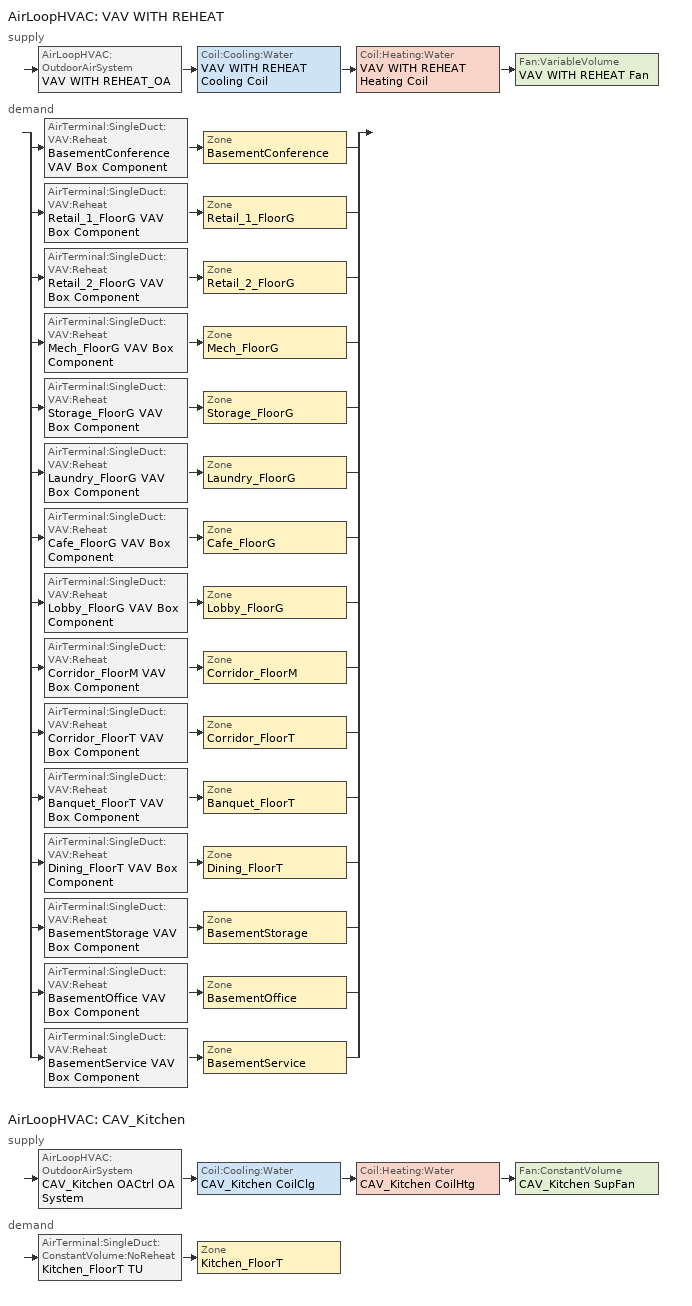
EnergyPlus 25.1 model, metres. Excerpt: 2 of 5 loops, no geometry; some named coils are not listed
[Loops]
AirLoopHVAC 'VAV WITH REHEAT'
 supply: AirLoopHVAC:OutdoorAirSystem 'VAV WITH REHEAT_OA' > Coil:Cooling:Water 'VAV WITH REHEAT Cooling Coil' > Coil:Heating:Water 'VAV WITH REHEAT Heating Coil' > Fan:VariableVolume 'VAV WITH REHEAT Fan'
 demand: split
  | AirTerminal:SingleDuct:VAV:Reheat 'BasementConference VAV Box Component' > Zone 'BasementConference'
  | AirTerminal:SingleDuct:VAV:Reheat 'Retail_1_FloorG VAV Box Component' > Zone 'Retail_1_FloorG'
  | AirTerminal:SingleDuct:VAV:Reheat 'Retail_2_FloorG VAV Box Component' > Zone 'Retail_2_FloorG'
  | AirTerminal:SingleDuct:VAV:Reheat 'Mech_FloorG VAV Box Component' > Zone 'Mech_FloorG'
  | AirTerminal:SingleDuct:VAV:Reheat 'Storage_FloorG VAV Box Component' > Zone 'Storage_FloorG'
  | AirTerminal:SingleDuct:VAV:Reheat 'Laundry_FloorG VAV Box Component' > Zone 'Laundry_FloorG'
  | AirTerminal:SingleDuct:VAV:Reheat 'Cafe_FloorG VAV Box Component' > Zone 'Cafe_FloorG'
  | AirTerminal:SingleDuct:VAV:Reheat 'Lobby_FloorG VAV Box Component' > Zone 'Lobby_FloorG'
  | AirTerminal:SingleDuct:VAV:Reheat 'Corridor_FloorM VAV Box Component' > Zone 'Corridor_FloorM'
  | AirTerminal:SingleDuct:VAV:Reheat 'Corridor_FloorT VAV Box Component' > Zone 'Corridor_FloorT'
  | AirTerminal:SingleDuct:VAV:Reheat 'Banquet_FloorT VAV Box Component' > Zone 'Banquet_FloorT'
  | AirTerminal:SingleDuct:VAV:Reheat 'Dining_FloorT VAV Box Component' > Zone 'Dining_FloorT'
  | AirTerminal:SingleDuct:VAV:Reheat 'BasementStorage VAV Box Component' > Zone 'BasementStorage'
  | AirTerminal:SingleDuct:VAV:Reheat 'BasementOffice VAV Box Component' > Zone 'BasementOffice'
  | AirTerminal:SingleDuct:VAV:Reheat 'BasementService VAV Box Component' > Zone 'BasementService'
AirLoopHVAC 'CAV_Kitchen'
 supply: AirLoopHVAC:OutdoorAirSystem 'CAV_Kitchen OACtrl OA System' > Coil:Cooling:Water 'CAV_Kitchen CoilClg' > Coil:Heating:Water 'CAV_Kitchen CoilHtg' > Fan:ConstantVolume 'CAV_Kitchen SupFan'
 demand: AirTerminal:SingleDuct:ConstantVolume:NoReheat 'Kitchen_FloorT TU' > Zone 'Kitchen_FloorT'
[ZoneList]
ZL_Storage_General: BasementStorage, Storage_FloorG
ZL_Retail_Sales_Area_Retail_Merchandise_Sales: Retail_1_FloorG, Retail_2_FloorG
ZL_Hotel_Motel_Guest_Room: GuestRoom_1_FloorM, GuestRoom_1_FloorT, GuestRoom_2_FloorM, GuestRoom_2_FloorT, GuestRoom_3_Multi19_FloorM, GuestRoom_3_Multi9_FloorT, GuestRoom_4_Multi19_FloorM, GuestRoom_5_FloorM, GuestRoom_6_FloorM
ZL_Corridor_Area: Corridor_FloorM, Corridor_FloorT
[People] Number of People Calculation Method=People/Area; Fraction Radiant=0.3; Sensible Heat Fraction=autocalculate; Carbon Dioxide Generation Rate {m3/s-W}=3.82e-08; Enable ASHRAE 55 Comfort Warnings=No; Mean Radiant Temperature Calculation Type=EnclosureAveraged; Clothing Insulation Calculation Method=ClothingInsulationSchedule; Cold Stress Temperature Threshold {C}=15.56; Heat Stress Temperature Threshold {C}=30
Name | Zone or ZoneList or Space or SpaceList | Number of People Schedule | People per Floor Area {person/m2} | Activity Level Schedule
People_Storage_General | ZL_Storage_General | HotelLargeAssemblyOccupancy | 0 | CommonAreaPeopleActivityLevel
People_Retail_Sales_Area_Retail_Merchandise_Sales | ZL_Retail_Sales_Area_Retail_Merchandise_Sales | HotelLargeRetailOccupancy | 0.182987 | RetailSalePeopleActivityLevel
People_Hotel_Motel_Guest_Room | ZL_Hotel_Motel_Guest_Room | HotelLargeResidentialLivingOccupancy | 0.0322918 | GuestRoomPeopleActivityLevel
[Lights] Design Level Calculation Method=Watts/Area; Return Air Fraction=0; Fraction Radiant=0.58; Fraction Visible=0; Fraction Replaceable=1; Return Air Fraction Calculated from Plenum Temperature=No; Return Air Fraction Function of Plenum Temperature Coefficient 1=0; Return Air Fraction Function of Plenum Temperature Coefficient 2 {1/K}=0
Name | Zone or ZoneList or Space or SpaceList | Schedule | Watts per Floor Area {W/m2}
Lights_Storage_General | ZL_Storage_General | HotelLargeAssemblyLights | 4.30556
Lights_Retail_Sales_Area_Retail_Merchandise_Sales | ZL_Retail_Sales_Area_Retail_Merchandise_Sales | HotelLargeRetailLights | 10.7639
Lights_Hotel_Motel_Guest_Room | ZL_Hotel_Motel_Guest_Room | HotelLargeResidentialLivingLights | 13.6702
[ElectricEquipment] Design Level Calculation Method=Watts/Area; Fraction Latent=0; Fraction Radiant=0.2; Fraction Lost=0
Name | Zone or ZoneList or Space or SpaceList | Schedule | Watts per Floor Area {W/m2}
Equip_ZL_Storage_General | ZL_Storage_General | HotelLargeAssemblyElecEquipment | 2.15278
Equip_ZL_Retail_Sales_Area_Retail_Merchandise_Sales | ZL_Retail_Sales_Area_Retail_Merchandise_Sales | HotelLargeRetailElecEquipment | 4.30556
Equip_ZL_Hotel_Motel_Guest_Room | ZL_Hotel_Motel_Guest_Room | HotelLargeResidentialLivingElecEquipment | 5.38196
[DesignSpecification:OutdoorAir] Outdoor Air Method=Maximum; Outdoor Air Flow per Person {m3/s-person}=0.00707921; Outdoor Air Flow Air Changes per Hour {1/hr}=0
Name | Outdoor Air Flow per Zone Floor Area {m3/s-m2} | Outdoor Air Flow per Zone {m3/s} | Outdoor Air Schedule
DSOA_BasementConference; DSOA_BasementOffice | 0.000762 | 0 | HotelLargeOfficeHVACAvail
DSOA_BasementService | 0.000762 | 0 | HotelLargeServiceAndBackUpPrepHVACAvail
DSOA_BasementStorage; DSOA_Storage_FloorG; DSOA_Mech_FloorG; DSOA_Laundry_FloorG; DSOA_Banquet_FloorT | 0.000762 | 0 | HotelLargeAssemblyHVACAvail
DSOA_Retail_1_FloorG; DSOA_Retail_2_FloorG | 0.001016 | 0 | HotelLargeRetailHVACAvail
DSOA_Cafe_FloorG; DSOA_Dining_FloorT | 0.000762 | 0 | HotelLargeRestaurantHVACAvail
DSOA_Lobby_FloorG; DSOA_Corridor_FloorM; DSOA_Corridor_FloorT | 0.000762 | 0 | HotelLargeResidentialCommonHVACAvail
DSOA_Kitchen_FloorT | 0.000762 | 1.18931 | HotelLargeKitchenHVACAvail
[ZoneControl:Thermostat] Temperature Difference Between Cutout And Setpoint {deltaC}=0
Name | Zone or ZoneList | Control Type Schedule | Control 1
ZC_ZL_Storage_General | ZL_Storage_General | ZL_Storage_General Thermostat Schedule | TSDSP_ZL_Storage_General
ZC_ZL_Retail_Sales_Area_Retail_Merchandise_Sales | ZL_Retail_Sales_Area_Retail_Merchandise_Sales | ZL_Retail_Sales_Area_Retail_Merchandise_Sales Thermostat Schedule | TSDSP_ZL_Retail_Sales_Area_Retail_Merchandise_Sales
ZC_ZL_Hotel_Motel_Guest_Room | ZL_Hotel_Motel_Guest_Room | ZL_Hotel_Motel_Guest_Room Thermostat Schedule | TSDSP_ZL_Hotel_Motel_Guest_Room
ZC_ZL_Corridor_Area | ZL_Corridor_Area | ZL_Corridor_Area Thermostat Schedule | TSDSP_ZL_Corridor_Area
ZC_BasementConference | BasementConference | BasementConference Zn Thermostat Schedule | TSDSP_BasementConference
ZC_BasementOffice | BasementOffice | BasementOffice Zn Thermostat Schedule | TSDSP_BasementOffice
ZC_BasementService | BasementService | BasementService Zn Thermostat Schedule | TSDSP_BasementService
ZC_Mech_FloorG | Mech_FloorG | Mech_FloorG Zn Thermostat Schedule | TSDSP_Mech_FloorG
ZC_Laundry_FloorG | Laundry_FloorG | Laundry_FloorG Zn Thermostat Schedule | TSDSP_Laundry_FloorG
ZC_Cafe_FloorG | Cafe_FloorG | Cafe_FloorG Zn Thermostat Schedule | TSDSP_Cafe_FloorG
ZC_Lobby_FloorG | Lobby_FloorG | Lobby_FloorG Zn Thermostat Schedule | TSDSP_Lobby_FloorG
ZC_Banquet_FloorT | Banquet_FloorT | Banquet_FloorT Zn Thermostat Schedule | TSDSP_Banquet_FloorT
ZC_Dining_FloorT | Dining_FloorT | Dining_FloorT Zn Thermostat Schedule | TSDSP_Dining_FloorT
ZC_Kitchen_FloorT | Kitchen_FloorT | Kitchen_FloorT Zn Thermostat Schedule | TSDSP_Kitchen_FloorT
[ThermostatSetpoint:DualSetpoint]
Name | Heating Setpoint Temperature Schedule | Cooling Setpoint Temperature Schedule
TSDSP_ZL_Storage_General; TSDSP_Mech_FloorG; TSDSP_Laundry_FloorG; TSDSP_Banquet_FloorT | HotelLargeAssemblyHtgSetpt | HotelLargeAssemblyClgSetpt
TSDSP_ZL_Retail_Sales_Area_Retail_Merchandise_Sales; TSDSP_Cafe_FloorG; TSDSP_Dining_FloorT | HotelLargeRetailHtgSetpt | HotelLargeRetailClgSetpt
TSDSP_ZL_Hotel_Motel_Guest_Room | HotelLargeResidentialLivingHtgSetpt | HotelLargeResidentialLivingClgSetpt
TSDSP_ZL_Corridor_Area; TSDSP_Lobby_FloorG | HotelLargeResidentialCommonHtgSetpt | HotelLargeResidentialCommonClgSetpt
TSDSP_BasementConference; TSDSP_BasementOffice | HotelLargeOfficeHtgSetpt | HotelLargeOfficeClgSetpt
TSDSP_BasementService | HotelLargeServiceAndBackUpPrepHtgSetpt | HotelLargeServiceAndBackUpPrepClgSetpt
TSDSP_Kitchen_FloorT | HotelLargeKitchenHtgSetpt | HotelLargeKitchenClgSetpt
[DesignSpecification:ZoneAirDistribution] Zone Air Distribution Effectiveness in Cooling Mode=1; Zone Air Distribution Effectiveness in Heating Mode=1
Name | Minimum Zone Ventilation Efficiency
VAV_Zone_AirDistribution | 0.6
CM DSZAD Building
[Sizing:Zone] Zone Cooling Design Supply Air Temperature Input Method=TemperatureDifference; Zone Cooling Design Supply Air Temperature {C}=12.7778; Zone Cooling Design Supply Air Temperature Difference {deltaC}=11.1111; Zone Heating Design Supply Air Temperature Input Method=TemperatureDifference; Zone Heating Design Supply Air Temperature {C}=40; Zone Heating Design Supply Air Temperature Difference {deltaC}=13.8889; Zone Heating Design Supply Air Humidity Ratio {kgWater/kgDryAir}=0.008; Cooling Design Air Flow Method=DesignDay; Cooling Design Air Flow Rate {m3/s}=0; Cooling Minimum Air Flow Fraction=0; Heating Design Air Flow Method=DesignDay; Heating Design Air Flow Rate {m3/s}=0; Heating Maximum Air Flow Fraction=0.5; Design Specification Zone Air Distribution Object=VAV_Zone_AirDistribution; Zone Load Sizing Method=Sensible Load Only No Latent Load; Zone Cooling Design Supply Air Humidity Ratio Difference {kgWater/kgDryAir}=0.005; Zone Humidification Design Supply Air Humidity Ratio Difference {kgWater/kgDryAir}=0.005
Name | Zone Cooling Design Supply Air Humidity Ratio {kgWater/kgDryAir} | Design Specification Outdoor Air Object | Zone Heating Sizing Factor | Zone Latent Cooling Design Supply Air Humidity Ratio Input Method | Zone Latent Heating Design Supply Air Humidity Ratio Input Method | Cooling Minimum Air Flow {m3/s}
BasementConference | 0.0085 | DSOA_BasementConference
Retail_1_FloorG | 0.0085 | DSOA_Retail_1_FloorG | 2 | HumidityRatioDifference | HumidityRatioDifference
Retail_2_FloorG | 0.0085 | DSOA_Retail_2_FloorG |  | HumidityRatioDifference | HumidityRatioDifference
Mech_FloorG | 0.0085 | DSOA_Mech_FloorG |  | HumidityRatioDifference | HumidityRatioDifference
Storage_FloorG | 0.0085 | DSOA_Storage_FloorG |  | HumidityRatioDifference | HumidityRatioDifference
Laundry_FloorG | 0.0085 | DSOA_Laundry_FloorG |  | HumidityRatioDifference | HumidityRatioDifference
Cafe_FloorG | 0.0085 | DSOA_Cafe_FloorG |  | HumidityRatioDifference | HumidityRatioDifference
Lobby_FloorG | 0 | DSOA_Lobby_FloorG |  | HumidityRatioDifference | HumidityRatioDifference
Corridor_FloorM | 0 | DSOA_Corridor_FloorM | 2 | HumidityRatioDifference | HumidityRatioDifference
Corridor_FloorT | 0 | DSOA_Corridor_FloorT |  | HumidityRatioDifference | HumidityRatioDifference
Banquet_FloorT | 0 | DSOA_Banquet_FloorT |  | HumidityRatioDifference | HumidityRatioDifference
Dining_FloorT | 0 | DSOA_Dining_FloorT |  | HumidityRatioDifference | HumidityRatioDifference
Kitchen_FloorT | 0 | DSOA_Kitchen_FloorT |  |  |  | 0.141584
BasementOffice | 0.0085 | DSOA_BasementOffice |  | HumidityRatioDifference | HumidityRatioDifference
BasementService | 0.0085 | DSOA_BasementService |  | HumidityRatioDifference | HumidityRatioDifference
BasementStorage | 0.0085 | DSOA_BasementStorage |  | HumidityRatioDifference | HumidityRatioDifference
[Sizing:System] Type of Load to Size On=Sensible; Preheat Design Temperature {C}=7; Precool Design Temperature {C}=12.8; Central Heating Design Supply Air Temperature {C}=35; 100% Outdoor Air in Cooling=No; 100% Outdoor Air in Heating=No; Central Cooling Design Supply Air Humidity Ratio {kgWater/kgDryAir}=0.0085; Central Heating Design Supply Air Humidity Ratio {kgWater/kgDryAir}=0.008; Cooling Supply Air Flow Rate Method=DesignDay; Cooling Supply Air Flow Rate {m3/s}=0; Cooling Supply Air Flow Rate Per Floor Area {m3/s-m2}=0.00996765; Cooling Fraction of Autosized Cooling Supply Air Flow Rate=1; Cooling Supply Air Flow Rate Per Unit Cooling Capacity {m3/s-W}=3.94755e-05; Heating Supply Air Flow Rate Method=DesignDay; Heating Supply Air Flow Rate {m3/s}=0; Heating Supply Air Flow Rate Per Floor Area {m3/s-m2}=0.00996765; Heating Fraction of Autosized Heating Supply Air Flow Rate=1; Heating Fraction of Autosized Cooling Supply Air Flow Rate=1; Heating Supply Air Flow Rate Per Unit Heating Capacity {m3/s-W}=3.15882e-05; System Outdoor Air Method=ZoneSum; Zone Maximum Outdoor Air Fraction=1; Cooling Design Capacity Method=CoolingDesignCapacity; Cooling Design Capacity Per Floor Area {W/m2}=234.7; Fraction of Autosized Cooling Design Capacity=1; Heating Design Capacity Method=HeatingDesignCapacity; Heating Design Capacity Per Floor Area {W/m2}=157; Fraction of Autosized Heating Design Capacity=1; Central Cooling Capacity Control Method=OnOff
Name | Design Outdoor Air Flow Rate {m3/s} | Central Heating Maximum System Air Flow Ratio | Preheat Design Humidity Ratio {kgWater/kgDryAir} | Precool Design Humidity Ratio {kgWater/kgDryAir} | Central Cooling Design Supply Air Temperature {C} | Type of Zone Sum to Use | Cooling Design Capacity {W} | Heating Design Capacity {W}
VAV WITH REHEAT | autosize | 0.5 | 0.008 | 0.008 | 12.8 | Coincident | autosize | autosize
CAV_Kitchen | Autosize | 1 | 0 | 0 | 12.7778 | NonCoincident | Autosize | Autosize
[AirTerminal:SingleDuct:ConstantVolume:NoReheat]
Kitchen_FloorT TU: Availability Schedule=Always On Discrete; Maximum Air Flow Rate {m3/s}=autosize
[AirTerminal:SingleDuct:VAV:Reheat] Availability Schedule=Always On Discrete; Maximum Air Flow Rate {m3/s}=AUTOSIZE; Zone Minimum Air Flow Input Method=Constant; Constant Minimum Air Flow Fraction=0.3; Maximum Hot Water or Steam Flow Rate {m3/s}=AUTOSIZE; Minimum Hot Water or Steam Flow Rate {m3/s}=0; Convergence Tolerance=0.001; Damper Heating Action=ReverseWithLimits; Maximum Flow Fraction During Reheat=0.5
Name | Reheat Coil | Maximum Reheat Air Temperature {C}
Retail_1_FloorG VAV Box Component | Retail_1_FloorG VAV Box Reheat Coil | 35
Retail_2_FloorG VAV Box Component | Retail_2_FloorG VAV Box Reheat Coil | 35
Mech_FloorG VAV Box Component | Mech_FloorG VAV Box Reheat Coil | 35
Storage_FloorG VAV Box Component | Storage_FloorG VAV Box Reheat Coil | 35
Laundry_FloorG VAV Box Component | Laundry_FloorG VAV Box Reheat Coil | 35
Cafe_FloorG VAV Box Component | Cafe_FloorG VAV Box Reheat Coil | 35
Lobby_FloorG VAV Box Component | Lobby_FloorG VAV Box Reheat Coil | 32.2222
Corridor_FloorM VAV Box Component | Corridor_FloorM VAV Box Reheat Coil | 35
Corridor_FloorT VAV Box Component | Corridor_FloorT VAV Box Reheat Coil | 35
Banquet_FloorT VAV Box Component | Banquet_FloorT VAV Box Reheat Coil | 35
Dining_FloorT VAV Box Component | Dining_FloorT VAV Box Reheat Coil | 35
BasementOffice VAV Box Component | BasementOffice VAV Box Reheat Coil | 35
BasementConference VAV Box Component | BasementConference VAV Box Reheat Coil | 35
BasementStorage VAV Box Component | BasementStorage VAV Box Reheat Coil | 35
BasementService VAV Box Component | BasementService VAV Box Reheat Coil | 35
[Zone equipment]
Retail_1_FloorG: Retail_1_FloorG VAV Box Component
Retail_2_FloorG: Retail_2_FloorG VAV Box Component
Mech_FloorG: Mech_FloorG VAV Box Component
Storage_FloorG: Storage_FloorG VAV Box Component
Laundry_FloorG: Laundry_FloorG Exhaust Fan, Laundry_FloorG VAV Box Component
Cafe_FloorG: Cafe_FloorG VAV Box Component
Lobby_FloorG: Lobby_FloorG VAV Box Component
Corridor_FloorM: Corridor_FloorM VAV Box Component
Corridor_FloorT: Corridor_FloorT VAV Box Component
Banquet_FloorT: Banquet_FloorT VAV Box Component
Dining_FloorT: Dining_FloorT VAV Box Component
Kitchen_FloorT: Kitchen_FloorT Thermal Zone PropExhFan, Kitchen_FloorT TU
BasementConference: BasementConference VAV Box Component
BasementOffice: BasementOffice VAV Box Component
BasementService: BasementService VAV Box Component
BasementStorage: BasementStorage VAV Box Component
[Fan:ConstantVolume]
CAV_Kitchen SupFan: Availability Schedule=HotelLargeKitchenHVACAvail; Fan Total Efficiency=0.59; Pressure Rise {Pa}=1079.48; Maximum Flow Rate {m3/s}=autosize; Motor Efficiency=0.9; Motor In Airstream Fraction=1
[Fan:VariableVolume]
VAV WITH REHEAT Fan: Availability Schedule=HotelLargeAssemblyHVACAvail; Fan Total Efficiency=0.59; Pressure Rise {Pa}=1079.48; Maximum Flow Rate {m3/s}=autosize; Fan Power Minimum Flow Rate Input Method=Fraction; Fan Power Minimum Flow Fraction=0; Fan Power Minimum Air Flow Rate {m3/s}=0; Motor Efficiency=0.9; Motor In Airstream Fraction=1; Fan Power Coefficient 1=0.0408; Fan Power Coefficient 2=0.088; Fan Power Coefficient 3=-0.0729; Fan Power Coefficient 4=0.9437; Fan Power Coefficient 5=0
[Fan:ZoneExhaust]
Name | Availability Schedule | Fan Total Efficiency | Pressure Rise {Pa} | Maximum Flow Rate {m3/s} | System Availability Manager Coupling Mode | Balanced Exhaust Fraction Schedule | Flow Fraction Schedule
Laundry_FloorG Exhaust Fan | HotelLargeAssemblyHVACAvail | 0.385 | 125 | 0.0792872 | Decoupled | Off
Kitchen_FloorT Thermal Zone PropExhFan | HotelLargeKitchenHVACAvail | 0.4325 | 595.958 | 1.18931 | Coupled | Always On Discrete | HotelLargeKitchenExhaustHoodEqualOrLessThan5000cfm
[Coil:Cooling:Water] Availability Schedule=Always On Discrete; Design Inlet Water Temperature {C}=6.66667; Design Inlet Air Temperature {C}=Autosize; Design Outlet Air Temperature {C}=Autosize; Design Inlet Air Humidity Ratio {kgWater/kgDryAir}=Autosize; Design Outlet Air Humidity Ratio {kgWater/kgDryAir}=Autosize; Heat Exchanger Configuration=CrossFlow
Name | Design Water Flow Rate {m3/s} | Design Air Flow Rate {m3/s} | Type of Analysis
VAV WITH REHEAT Cooling Coil | Autosize | Autosize | SimpleAnalysis
CAV_Kitchen CoilClg | autosize | autosize | DetailedAnalysis
[Coil:Heating:Water] Availability Schedule=Always On Discrete; U-Factor Times Area Value {W/K}=AUTOSIZE; Maximum Water Flow Rate {m3/s}=AUTOSIZE; Performance Input Method=UFactorTimesAreaAndDesignWaterFlowRate; Rated Capacity {W}=AUTOSIZE
Name | Rated Inlet Water Temperature {C} | Rated Inlet Air Temperature {C} | Rated Outlet Water Temperature {C} | Rated Outlet Air Temperature {C}
VAV WITH REHEAT Heating Coil | 71.1111 | 2.8 | 48.8889 | 12.8
CAV_Kitchen CoilHtg | 82.22 | 16.6 | 54.44 | 32.2
[HeatExchanger:AirToAir:SensibleAndLatent]
VAV HtRcvry: Availability Schedule=HotelLargeRetailHVACAvail; Nominal Supply Air Flow Rate {m3/s}=autosize; Sensible Effectiveness at 100% Heating Air Flow=0.6; Latent Effectiveness at 100% Heating Air Flow=0; Sensible Effectiveness at 100% Cooling Air Flow=0.6; Latent Effectiveness at 100% Cooling Air Flow=0; Nominal Electric Power {W}=0; Supply Air Outlet Temperature Control=No; Heat Exchanger Type=Plate; Frost Control Type=None; Threshold Temperature {C}=1.7; Economizer Lockout=Yes; Sensible Effectiveness of Heating Air Flow Curve=VAV_1 HtRcvry_1; Sensible Effectiveness of Cooling Air Flow Curve=VAV_1 HtRcvry_3
[Controller:WaterCoil] Control Variable=Temperature; Actuator Variable=Flow; Controller Convergence Tolerance {deltaC}=0.0001; Minimum Actuated Flow {m3/s}=0
Name | Action | Maximum Actuated Flow {m3/s}
VAV WITH REHEAT_CoolC_Controller | Reverse | AUTOSIZE
VAV WITH REHEAT_HeatC_Controller | Normal | AUTOSIZE
Controller Water Coil 16 | Reverse | autosize
Controller Water Coil 15 | Normal | autosize
[Controller:OutdoorAir] Minimum Outdoor Air Flow Rate {m3/s}=0; Economizer Control Type=FixedDryBulb; Economizer Control Action Type=ModulateFlow; Economizer Maximum Limit Dry-Bulb Temperature {C}=23.8889; Economizer Maximum Limit Enthalpy {J/kg}=116300; Economizer Minimum Limit Dry-Bulb Temperature {C}=7.22222; Lockout Type=NoLockout; Minimum Limit Type=FixedMinimum; High Humidity Control=No; Control High Indoor Humidity Based on Outdoor Humidity Ratio=Yes; Heat Recovery Bypass Control Type=BypassWhenWithinEconomizerLimits
Name | Maximum Outdoor Air Flow Rate {m3/s} | Minimum Outdoor Air Schedule | Maximum Fraction of Outdoor Air Schedule | Mechanical Ventilation Controller
VAV WITH REHEAT_OA_Controller | autosize | HotelLargeRetailHVACAvail | HotelLargeRetailHVACAvail | VAV WITH REHEAT_DCV
CAV_Kitchen OACtrl | Autosize | HotelLargeKitchenExhaustHoodEqualOrLessThan5000cfm | HotelLargeKitchenExhaustHoodEqualOrLessThan5000cfm | CAV_Kitchen OACtrl Mech Vent Controller
[Controller:MechanicalVentilation] System Outdoor Air Method=ZoneSum
Name | Availability Schedule | Demand Controlled Ventilation | Zone or ZoneList 1 | Design Specification Outdoor Air Object Name 1 | Design Specification Zone Air Distribution Object Name 1 | Zone or ZoneList 2 | Design Specification Outdoor Air Object Name 2 | Design Specification Zone Air Distribution Object Name 2 | Zone or ZoneList 3 | Design Specification Outdoor Air Object Name 3 | Design Specification Zone Air Distribution Object Name 3 | Zone or ZoneList 4 | Design Specification Outdoor Air Object Name 4 | Design Specification Zone Air Distribution Object Name 4 | Zone or ZoneList 5 | Design Specification Outdoor Air Object Name 5 | Design Specification Zone Air Distribution Object Name 5 | Zone or ZoneList 6 | Design Specification Outdoor Air Object Name 6 | Design Specification Zone Air Distribution Object Name 6 | Zone or ZoneList 7 | Design Specification Outdoor Air Object Name 7 | Design Specification Zone Air Distribution Object Name 7 | Zone or ZoneList 8 | Design Specification Outdoor Air Object Name 8 | Design Specification Zone Air Distribution Object Name 8 | Zone or ZoneList 9 | Design Specification Outdoor Air Object Name 9 | Design Specification Zone Air Distribution Object Name 9 | Zone or ZoneList 10 | Design Specification Outdoor Air Object Name 10 | Design Specification Zone Air Distribution Object Name 10 | Zone or ZoneList 11 | Design Specification Outdoor Air Object Name 11 | Design Specification Zone Air Distribution Object Name 11 | Zone or ZoneList 12 | Design Specification Outdoor Air Object Name 12 | Design Specification Zone Air Distribution Object Name 12 | Zone or ZoneList 13 | Design Specification Outdoor Air Object Name 13 | Design Specification Zone Air Distribution Object Name 13 | Zone or ZoneList 14 | Design Specification Outdoor Air Object Name 14 | Design Specification Zone Air Distribution Object Name 14 | Zone or ZoneList 15 | Design Specification Outdoor Air Object Name 15 | Design Specification Zone Air Distribution Object Name 15
VAV WITH REHEAT_DCV | HotelLargeRetailHVACAvail | Yes | BasementConference | DSOA_BasementConference | CM DSZAD Building | Retail_1_FloorG | DSOA_Retail_1_FloorG | CM DSZAD Building | Retail_2_FloorG | DSOA_Retail_2_FloorG | CM DSZAD Building | Mech_FloorG | DSOA_Mech_FloorG | CM DSZAD Building | Storage_FloorG | DSOA_Storage_FloorG | CM DSZAD Building | Laundry_FloorG | DSOA_Laundry_FloorG | CM DSZAD Building | Cafe_FloorG | DSOA_Cafe_FloorG | CM DSZAD Building | Lobby_FloorG | DSOA_Lobby_FloorG | CM DSZAD Building | Corridor_FloorM | DSOA_Corridor_FloorM | CM DSZAD Building | Corridor_FloorT | DSOA_Corridor_FloorT | CM DSZAD Building | Banquet_FloorT | DSOA_Banquet_FloorT | CM DSZAD Building | Dining_FloorT | DSOA_Dining_FloorT | CM DSZAD Building | BasementStorage | DSOA_BasementStorage | CM DSZAD Building | BasementOffice | DSOA_BasementOffice | CM DSZAD Building | BasementService | DSOA_BasementService | CM DSZAD Building
CAV_Kitchen OACtrl Mech Vent Controller | HotelLargeKitchenExhaustHoodEqualOrLessThan5000cfm | No | Kitchen_FloorT | DSOA_Kitchen_FloorT
[AirLoopHVAC]
Name | Design Supply Air Flow Rate {m3/s} | Design Return Air Flow Fraction of Supply Air Flow
VAV WITH REHEAT | AUTOSIZE
CAV_Kitchen | autosize | 1
[AvailabilityManager:Scheduled]
CAV_Kitchen OACtrl OA System Availability Manager: Schedule=Always On Discrete
[AvailabilityManager:NightCycle] Applicability Schedule=Always On Discrete; Thermostat Tolerance {deltaC}=1; Cycling Run Time {s}=1800
Name | Fan Schedule | Control Type | Cycling Run Time Control Type | Control Zone or Zone List
VAV WITH REHEAT Availability Manager | HotelLargeAssemblyHVACAvail | CycleOnAny | FixedRunTime
Kitchen CAV Availability Manager Night Cycle | HotelLargeKitchenHVACAvail | CycleOnControlZone | ThermostatWithMinimumRunTime | Kitchen_FloorT
[SetpointManager:SingleZone:Reheat]
Setpoint Manager Single Zone Reheat: Control Variable=Temperature; Minimum Supply Air Temperature {C}=12.7778; Maximum Supply Air Temperature {C}=35; Control Zone=Kitchen_FloorT; Setpoint Node or NodeList=CAV_Kitchen SupFan Outlet Node
[SetpointManager:MixedAir] Control Variable=Temperature
Name | Setpoint Node or NodeList
VAV WITH REHEAT_CoolC SAT Manager | VAV WITH REHEAT_CoolC-VAV WITH REHEAT_HeatCNode
VAV WITH REHEAT_HeatC MixedAir Manager | VAV WITH REHEAT_HeatC-VAV WITH REHEAT FanNode
VAV WITH REHEAT_OAMixed Air Temp Manager | VAV WITH REHEAT_OA-VAV WITH REHEAT_CoolCNode
CAV_Kitchen OACtrl OA System Mixed Air Node OS Default SPM | CAV_Kitchen OACtrl OA System Mixed Air Node
CAV_Kitchen CoilClg Air Outlet Node OS Default SPM | CAV_Kitchen CoilClg Air Outlet Node
CAV_Kitchen CoilHtg Air Outlet Node OS Default SPM | CAV_Kitchen CoilHtg Air Outlet Node
VAV WITH REHEAT_HtRcvry OA Outlet Temp Manager | VAV WITH REHEAT_HtRecvry OA Stream Outlet Node
[SetpointManager:Warmest]
VAV WITH REHEAT Supply Air Temperature Manager: Control Variable=Temperature; HVAC Air Loop=VAV WITH REHEAT; Minimum Setpoint Temperature {C}=12.8; Maximum Setpoint Temperature {C}=15.6; Strategy=MaximumTemperature; Setpoint Node or NodeList=VAV WITH REHEAT Supply Equipment Outlet Node
[Refrigeration:Case] Availability Schedule=Always On Discrete; Zone=Kitchen_FloorT; Rated Ambient Temperature {C}=23.88; Rated Ambient Relative Humidity {percent}=55; Latent Case Credit Curve Type=CaseTemperatureMethod; Case Lighting Schedule=HotelLargeKitchenLights; Fraction of Lighting Energy to Case=1; Case Anti-Sweat Heater Power per Unit Length {W/m}=0; Minimum Anti-Sweat Heater Power per Unit Length {W/m}=0; Anti-Sweat Heater Control Type=None; Humidity at Zero Anti-Sweat Heater Energy {percent}=0; Case Height {m}=0; Defrost Energy Correction Curve Type=None
Name | Rated Total Cooling Capacity per Unit Length {W/m} | Rated Latent Heat Ratio | Rated Runtime Fraction | Case Length {m} | Case Operating Temperature {C} | Latent Case Credit Curve | Standard Case Fan Power per Unit Length {W/m} | Operating Case Fan Power per Unit Length {W/m} | Standard Case Lighting Power per Unit Length {W/m} | Fraction of Anti-Sweat Heater Energy to Case | Case Defrost Power per Unit Length {W/m} | Case Defrost Type | Case Defrost Schedule | Case Defrost Drip-Down Schedule | Under Case HVAC Return Air Fraction | Refrigerated Case Restocking Schedule | Case Credit Fraction Schedule
Kitchen_FloorT_Case:1_WALKINFREEZER | 367 | 0.1 | 0.4 | 7.32 | -23 | Kitchen_FloorT_Case:1_WALKINFREEZERSingleShelfHorizontal_LatentEnergyMult | 9.71429 | 9.71429 | 16.4 | 0 | 273 | ELECTRIC | Kitchen_FloorT_Case:1_WALKINFREEZER_CaseDefrost2aDaySched | Kitchen_FloorT_Case:1_WALKINFREEZER_CaseDripDown2aDaySched | 0 | Kitchen_FloorT_Case:1_WALKINFREEZER_WalkInStockingSched | Kitchen_FloorT_Case:1_WALKINFREEZER_CaseCreditReduxSched
Kitchen_FloorT_Case:2_SELFCONTAINEDDISPLAYCASE | 734 | 0.08 | 0.85 | 3.66 | 2 | Kitchen_FloorT_Case:2_SELFCONTAINEDDISPLAYCASEMultiShelfVertical_LatentEnergyMult | 15.7143 | 15.7143 | 33 | 0.2 | 0 | NONE |  |  | 0.05 | Kitchen_FloorT_Case:2_SELFCONTAINEDDISPLAYCASE_CaseStockingSched
[Refrigeration:CompressorRack] Heat Rejection Location=ZONE; Design Condenser Fan Power {W}=350; Condenser Type=AirCooled
Name | Design Compressor Rack COP {W/W} | Compressor Rack COP Function of Temperature Curve | Condenser Fan Power Function of Temperature Curve | Refrigeration Case Name or WalkIn Name or CaseAndWalkInList
RACK1 | 2.32 | RACK1_RackCOPfTCurve | RACK1_RackCondFanCurve2 | Kitchen_FloorT_Case:1_WALKINFREEZER
RACK2 | 6.98 | RACK2_RackCOPfTCurve |  | Kitchen_FloorT_Case:2_SELFCONTAINEDDISPLAYCASE
[Schedule:Day:Hourly]
OffDay; HotelLargeOfficeHVACAvailSat; HotelLargeOfficeHVACAvailSun: 0, 0, 0, 0, 0, 0, 0, 0, 0, 0, 0, 0, 0, 0, 0, 0, 0, 0, 0, 0, 0, 0, 0, 0
HotelLargeServiceAndBackUpPrepHVACAvailWD; HotelLargeServiceAndBackUpPrepHVACAvailSat; HotelLargeServiceAndBackUpPrepHVACAvailSun; HotelLargeResidentialCommonHVACAvailWD; HotelLargeResidentialCommonHVACAvailSat; HotelLargeResidentialCommonHVACAvailSun: 1, 1, 1, 1, 1, 1, 1, 1, 1, 1, 1, 1, 1, 1, 1, 1, 1, 1, 1, 1, 1, 1, 1, 1
HotelLargeServiceAndBackUpPrepHtgSetptWD; HotelLargeServiceAndBackUpPrepHtgSetptSat; HotelLargeServiceAndBackUpPrepHtgSetptSun: 21.11, 21.11, 21.11, 21.11, 21.11, 21.11, 21.11, 21.11, 21.11, 21.11, 21.11, 21.11, 21.11, 21.11, 21.11, 21.11, 21.11, 21.11, 21.11, 21.11, 21.11, 21.11, 21.11, 21.11
HotelLargeServiceAndBackUpPrepClgSetptWD; HotelLargeServiceAndBackUpPrepClgSetptSat; HotelLargeServiceAndBackUpPrepClgSetptSun: 23.89, 23.89, 23.89, 23.89, 23.89, 23.89, 23.89, 23.89, 23.89, 23.89, 23.89, 23.89, 23.89, 23.89, 23.89, 23.89, 23.89, 23.89, 23.89, 23.89, 23.89, 23.89, 23.89, 23.89
HotelLargeAssemblyHVACAvailWD; HotelLargeAssemblyHVACAvailSat; HotelLargeAssemblyHVACAvailSun: 0, 0, 0, 0, 0, 0, 0, 1, 1, 1, 1, 1, 1, 1, 1, 1, 1, 1, 1, 1, 1, 1, 1, 0
HotelLargeAssemblyHtgSetptWD; HotelLargeAssemblyHtgSetptSat; HotelLargeAssemblyHtgSetptSun: 15.56, 15.56, 15.56, 15.56, 15.56, 15.56, 15.56, 21.11, 21.11, 21.11, 21.11, 21.11, 21.11, 21.11, 21.11, 21.11, 21.11, 21.11, 21.11, 21.11, 21.11, 21.11, 21.11, 15.56
HotelLargeAssemblyClgSetptWD; HotelLargeAssemblyClgSetptSat; HotelLargeAssemblyClgSetptSun: 29.44, 29.44, 29.44, 29.44, 29.44, 29.44, 29.44, 23.89, 23.89, 23.89, 23.89, 23.89, 23.89, 23.89, 23.89, 23.89, 23.89, 23.89, 23.89, 23.89, 23.89, 23.89, 23.89, 29.44
HotelLargeResidentialCommonHtgSetptWD; HotelLargeResidentialCommonHtgSetptSat; HotelLargeResidentialCommonHtgSetptSun: 20, 20, 20, 20, 20, 20, 20, 20, 20, 20, 20, 20, 20, 20, 20, 20, 20, 20, 20, 20, 20, 20, 20, 20
HotelLargeResidentialCommonClgSetptWD; HotelLargeResidentialCommonClgSetptSat; HotelLargeResidentialCommonClgSetptSun: 25.56, 25.56, 25.56, 25.56, 25.56, 25.56, 25.56, 25.56, 25.56, 25.56, 25.56, 25.56, 25.56, 25.56, 25.56, 25.56, 25.56, 25.56, 25.56, 25.56, 25.56, 25.56, 25.56, 25.56
HotelLargeRetailHVACAvailWD: 0, 0, 0, 0, 0, 0, 1, 1, 1, 1, 1, 1, 1, 1, 1, 1, 1, 1, 1, 1, 1, 0, 0, 0
HotelLargeRetailHVACAvailSat: 0, 0, 0, 0, 0, 0, 1, 1, 1, 1, 1, 1, 1, 1, 1, 1, 1, 1, 1, 1, 1, 1, 0, 0
HotelLargeRetailHVACAvailSun: 0, 0, 0, 0, 0, 0, 0, 0, 1, 1, 1, 1, 1, 1, 1, 1, 1, 1, 1, 0, 0, 0, 0, 0
HotelLargeRetailHtgSetptWD: 15.56, 15.56, 15.56, 15.56, 15.56, 15.56, 21.11, 21.11, 21.11, 21.11, 21.11, 21.11, 21.11, 21.11, 21.11, 21.11, 21.11, 21.11, 21.11, 21.11, 21.11, 15.56, 15.56, 15.56
HotelLargeRetailHtgSetptSat: 15.56, 15.56, 15.56, 15.56, 15.56, 15.56, 21.11, 21.11, 21.11, 21.11, 21.11, 21.11, 21.11, 21.11, 21.11, 21.11, 21.11, 21.11, 21.11, 21.11, 21.11, 21.11, 15.56, 15.56
HotelLargeRetailHtgSetptSun: 15.56, 15.56, 15.56, 15.56, 15.56, 15.56, 15.56, 15.56, 21.11, 21.11, 21.11, 21.11, 21.11, 21.11, 21.11, 21.11, 21.11, 21.11, 21.11, 15.56, 15.56, 15.56, 15.56, 15.56
HotelLargeRetailClgSetptWD: 29.44, 29.44, 29.44, 29.44, 29.44, 29.44, 23.89, 23.89, 23.89, 23.89, 23.89, 23.89, 23.89, 23.89, 23.89, 23.89, 23.89, 23.89, 23.89, 23.89, 23.89, 29.44, 29.44, 29.44
HotelLargeRetailClgSetptSat: 29.44, 29.44, 29.44, 29.44, 29.44, 29.44, 23.89, 23.89, 23.89, 23.89, 23.89, 23.89, 23.89, 23.89, 23.89, 23.89, 23.89, 23.89, 23.89, 23.89, 23.89, 23.89, 29.44, 29.44
HotelLargeRetailClgSetptSun: 29.44, 29.44, 29.44, 29.44, 29.44, 29.44, 29.44, 29.44, 23.89, 23.89, 23.89, 23.89, 23.89, 23.89, 23.89, 23.89, 23.89, 23.89, 23.89, 29.44, 29.44, 29.44, 29.44, 29.44
HotelLargeRestaurantHVACAvailWD; HotelLargeKitchenHVACAvailWD: 1, 0, 0, 0, 1, 1, 1, 1, 1, 1, 1, 1, 1, 1, 1, 1, 1, 1, 1, 1, 1, 1, 1, 1
HotelLargeRestaurantHVACAvailSat; HotelLargeRestaurantHVACAvailSun; HotelLargeKitchenHVACAvailSat; HotelLargeKitchenHVACAvailSun: 1, 0, 0, 0, 0, 1, 1, 1, 1, 1, 1, 1, 1, 1, 1, 1, 1, 1, 1, 1, 1, 1, 1, 1
HotelLargeKitchenLightsWD; HotelLargeKitchenLightsSat: 0.15, 0.15, 0.15, 0.15, 0.15, 0.2, 0.3, 0.67, 0.73, 0.75, 0.85, 0.85, 0.85, 0.83, 0.72, 0.65, 0.67, 0.75, 0.85, 0.85, 0.85, 0.75, 0.57, 0.3
HotelLargeKitchenLightsSun: 0.2, 0.15, 0.15, 0.15, 0.15, 0.15, 0.3, 0.67, 0.73, 0.75, 0.85, 0.85, 0.85, 0.83, 0.72, 0.65, 0.67, 0.75, 0.85, 0.85, 0.85, 0.75, 0.57, 0.3
HotelLargeKitchenExhaustHoodEqualOrLessThan5000cfmWD: 0, 0, 0, 0, 0, 1, 1, 1, 1, 1, 1, 1, 1, 1, 1, 1, 1, 1, 1, 0, 0, 0, 0, 0
HotelLargeKitchenExhaustHoodEqualOrLessThan5000cfmSat; HotelLargeKitchenExhaustHoodEqualOrLessThan5000cfmSun: 0, 0, 0, 0, 0, 0, 1, 1, 1, 1, 1, 1, 1, 1, 1, 1, 1, 1, 1, 0, 0, 0, 0, 0
HotelLargeKitchenHtgSetptWD: 18.8889, 15.5556, 15.5556, 15.5556, 18.8889, 18.8889, 18.8889, 18.8889, 18.8889, 18.8889, 18.8889, 18.8889, 18.8889, 18.8889, 18.8889, 18.8889, 18.8889, 18.8889, 18.8889, 18.8889, 18.8889, 18.8889, 18.8889, 18.8889
HotelLargeKitchenHtgSetptSat; HotelLargeKitchenHtgSetptSun: 18.8889, 15.5556, 15.5556, 15.5556, 15.5556, 18.8889, 18.8889, 18.8889, 18.8889, 18.8889, 18.8889, 18.8889, 18.8889, 18.8889, 18.8889, 18.8889, 18.8889, 18.8889, 18.8889, 18.8889, 18.8889, 18.8889, 18.8889, 18.8889
HotelLargeKitchenClgSetptWD: 26.1111, 30, 30, 30, 26.1111, 26.1111, 26.1111, 26.1111, 26.1111, 26.1111, 26.1111, 26.1111, 26.1111, 26.1111, 26.1111, 26.1111, 26.1111, 26.1111, 26.1111, 26.1111, 26.1111, 26.1111, 26.1111, 26.1111
HotelLargeKitchenClgSetptSat; HotelLargeKitchenClgSetptSun: 26.1111, 30, 30, 30, 30, 26.1111, 26.1111, 26.1111, 26.1111, 26.1111, 26.1111, 26.1111, 26.1111, 26.1111, 26.1111, 26.1111, 26.1111, 26.1111, 26.1111, 26.1111, 26.1111, 26.1111, 26.1111, 26.1111
HotelLargeOfficeHVACAvailWD: 0, 0, 0, 0, 0, 1, 1, 1, 1, 1, 1, 1, 1, 1, 1, 1, 1, 1, 1, 1, 1, 1, 1, 1
HotelLargeOfficeHtgSetptWD: 15.56, 15.56, 15.56, 15.56, 15.56, 21.11, 21.11, 21.11, 21.11, 21.11, 21.11, 21.11, 21.11, 21.11, 21.11, 21.11, 21.11, 21.11, 21.11, 21.11, 21.11, 21.11, 21.11, 21.11
HotelLargeOfficeHtgSetptSat; HotelLargeOfficeHtgSetptSun: 15.56, 15.56, 15.56, 15.56, 15.56, 15.56, 15.56, 15.56, 15.56, 15.56, 15.56, 15.56, 15.56, 15.56, 15.56, 15.56, 15.56, 15.56, 15.56, 15.56, 15.56, 15.56, 15.56, 15.56
HotelLargeOfficeClgSetptWD: 29.44, 29.44, 29.44, 29.44, 29.44, 23.89, 23.89, 23.89, 23.89, 23.89, 23.89, 23.89, 23.89, 23.89, 23.89, 23.89, 23.89, 23.89, 23.89, 23.89, 23.89, 23.89, 23.89, 23.89
HotelLargeOfficeClgSetptSat; HotelLargeOfficeClgSetptSun: 29.44, 29.44, 29.44, 29.44, 29.44, 29.44, 29.44, 29.44, 29.44, 29.44, 29.44, 29.44, 29.44, 29.44, 29.44, 29.44, 29.44, 29.44, 29.44, 29.44, 29.44, 29.44, 29.44, 29.44
[Schedule:Week:Daily]
OffWk: OffDay, OffDay, OffDay, OffDay, OffDay, OffDay, OffDay, OffDay, OffDay, OffDay, OffDay, OffDay
HotelLargeAssemblyClgSetptWk: HotelLargeAssemblyClgSetptSun, HotelLargeAssemblyClgSetptWD, HotelLargeAssemblyClgSetptWD, HotelLargeAssemblyClgSetptWD, HotelLargeAssemblyClgSetptWD, HotelLargeAssemblyClgSetptWD, HotelLargeAssemblyClgSetptSat, HotelLargeAssemblyClgSetptSun, HotelLargeAssemblyClgSetptWD, HotelLargeAssemblyClgSetptWD, HotelLargeAssemblyClgSetptSun, HotelLargeAssemblyClgSetptSun
HotelLargeAssemblyHVACAvailWk: HotelLargeAssemblyHVACAvailSun, HotelLargeAssemblyHVACAvailWD, HotelLargeAssemblyHVACAvailWD, HotelLargeAssemblyHVACAvailWD, HotelLargeAssemblyHVACAvailWD, HotelLargeAssemblyHVACAvailWD, HotelLargeAssemblyHVACAvailSat, HotelLargeAssemblyHVACAvailSun, HotelLargeAssemblyHVACAvailWD, HotelLargeAssemblyHVACAvailWD, HotelLargeAssemblyHVACAvailSun, HotelLargeAssemblyHVACAvailSun
HotelLargeAssemblyHtgSetptWk: HotelLargeAssemblyHtgSetptSun, HotelLargeAssemblyHtgSetptWD, HotelLargeAssemblyHtgSetptWD, HotelLargeAssemblyHtgSetptWD, HotelLargeAssemblyHtgSetptWD, HotelLargeAssemblyHtgSetptWD, HotelLargeAssemblyHtgSetptSat, HotelLargeAssemblyHtgSetptSun, HotelLargeAssemblyHtgSetptWD, HotelLargeAssemblyHtgSetptWD, HotelLargeAssemblyHtgSetptSun, HotelLargeAssemblyHtgSetptSun
HotelLargeKitchenClgSetptWk: HotelLargeKitchenClgSetptSun, HotelLargeKitchenClgSetptWD, HotelLargeKitchenClgSetptWD, HotelLargeKitchenClgSetptWD, HotelLargeKitchenClgSetptWD, HotelLargeKitchenClgSetptWD, HotelLargeKitchenClgSetptSat, HotelLargeKitchenClgSetptSun, HotelLargeKitchenClgSetptWD, HotelLargeKitchenClgSetptWD, HotelLargeKitchenClgSetptSun, HotelLargeKitchenClgSetptSun
HotelLargeKitchenExhaustHoodEqualOrLessThan5000cfmWk: HotelLargeKitchenExhaustHoodEqualOrLessThan5000cfmSun, HotelLargeKitchenExhaustHoodEqualOrLessThan5000cfmWD, HotelLargeKitchenExhaustHoodEqualOrLessThan5000cfmWD, HotelLargeKitchenExhaustHoodEqualOrLessThan5000cfmWD, HotelLargeKitchenExhaustHoodEqualOrLessThan5000cfmWD, HotelLargeKitchenExhaustHoodEqualOrLessThan5000cfmWD, HotelLargeKitchenExhaustHoodEqualOrLessThan5000cfmSat, HotelLargeKitchenExhaustHoodEqualOrLessThan5000cfmSun, HotelLargeKitchenExhaustHoodEqualOrLessThan5000cfmWD, HotelLargeKitchenExhaustHoodEqualOrLessThan5000cfmWD, HotelLargeKitchenExhaustHoodEqualOrLessThan5000cfmSun, HotelLargeKitchenExhaustHoodEqualOrLessThan5000cfmSun
HotelLargeKitchenHVACAvailWk: HotelLargeKitchenHVACAvailSun, HotelLargeKitchenHVACAvailWD, HotelLargeKitchenHVACAvailWD, HotelLargeKitchenHVACAvailWD, HotelLargeKitchenHVACAvailWD, HotelLargeKitchenHVACAvailWD, HotelLargeKitchenHVACAvailSat, HotelLargeKitchenHVACAvailSun, HotelLargeKitchenHVACAvailWD, HotelLargeKitchenHVACAvailWD, HotelLargeKitchenHVACAvailSun, HotelLargeKitchenHVACAvailSun
HotelLargeKitchenHtgSetptWk: HotelLargeKitchenHtgSetptSun, HotelLargeKitchenHtgSetptWD, HotelLargeKitchenHtgSetptWD, HotelLargeKitchenHtgSetptWD, HotelLargeKitchenHtgSetptWD, HotelLargeKitchenHtgSetptWD, HotelLargeKitchenHtgSetptSat, HotelLargeKitchenHtgSetptSun, HotelLargeKitchenHtgSetptWD, HotelLargeKitchenHtgSetptWD, HotelLargeKitchenHtgSetptSun, HotelLargeKitchenHtgSetptSun
HotelLargeKitchenLightsWk: HotelLargeKitchenLightsSun, HotelLargeKitchenLightsWD, HotelLargeKitchenLightsWD, HotelLargeKitchenLightsWD, HotelLargeKitchenLightsWD, HotelLargeKitchenLightsWD, HotelLargeKitchenLightsSat, HotelLargeKitchenLightsSun, HotelLargeKitchenLightsWD, HotelLargeKitchenLightsWD, HotelLargeKitchenLightsSun, HotelLargeKitchenLightsSun
HotelLargeOfficeClgSetptWk: HotelLargeOfficeClgSetptSun, HotelLargeOfficeClgSetptWD, HotelLargeOfficeClgSetptWD, HotelLargeOfficeClgSetptWD, HotelLargeOfficeClgSetptWD, HotelLargeOfficeClgSetptWD, HotelLargeOfficeClgSetptSat, HotelLargeOfficeClgSetptSun, HotelLargeOfficeClgSetptWD, HotelLargeOfficeClgSetptWD, HotelLargeOfficeClgSetptSun, HotelLargeOfficeClgSetptSun
HotelLargeOfficeHVACAvailWk: HotelLargeOfficeHVACAvailSun, HotelLargeOfficeHVACAvailWD, HotelLargeOfficeHVACAvailWD, HotelLargeOfficeHVACAvailWD, HotelLargeOfficeHVACAvailWD, HotelLargeOfficeHVACAvailWD, HotelLargeOfficeHVACAvailSat, HotelLargeOfficeHVACAvailSun, HotelLargeOfficeHVACAvailWD, HotelLargeOfficeHVACAvailWD, HotelLargeOfficeHVACAvailSun, HotelLargeOfficeHVACAvailSun
HotelLargeOfficeHtgSetptWk: HotelLargeOfficeHtgSetptSun, HotelLargeOfficeHtgSetptWD, HotelLargeOfficeHtgSetptWD, HotelLargeOfficeHtgSetptWD, HotelLargeOfficeHtgSetptWD, HotelLargeOfficeHtgSetptWD, HotelLargeOfficeHtgSetptSat, HotelLargeOfficeHtgSetptSun, HotelLargeOfficeHtgSetptWD, HotelLargeOfficeHtgSetptWD, HotelLargeOfficeHtgSetptSun, HotelLargeOfficeHtgSetptSun
HotelLargeResidentialCommonClgSetptWk: HotelLargeResidentialCommonClgSetptSun, HotelLargeResidentialCommonClgSetptWD, HotelLargeResidentialCommonClgSetptWD, HotelLargeResidentialCommonClgSetptWD, HotelLargeResidentialCommonClgSetptWD, HotelLargeResidentialCommonClgSetptWD, HotelLargeResidentialCommonClgSetptSat, HotelLargeResidentialCommonClgSetptSun, HotelLargeResidentialCommonClgSetptWD, HotelLargeResidentialCommonClgSetptWD, HotelLargeResidentialCommonClgSetptSun, HotelLargeResidentialCommonClgSetptSun
HotelLargeResidentialCommonHVACAvailWk: HotelLargeResidentialCommonHVACAvailSun, HotelLargeResidentialCommonHVACAvailWD, HotelLargeResidentialCommonHVACAvailWD, HotelLargeResidentialCommonHVACAvailWD, HotelLargeResidentialCommonHVACAvailWD, HotelLargeResidentialCommonHVACAvailWD, HotelLargeResidentialCommonHVACAvailSat, HotelLargeResidentialCommonHVACAvailSun, HotelLargeResidentialCommonHVACAvailWD, HotelLargeResidentialCommonHVACAvailWD, HotelLargeResidentialCommonHVACAvailSun, HotelLargeResidentialCommonHVACAvailSun
HotelLargeResidentialCommonHtgSetptWk: HotelLargeResidentialCommonHtgSetptSun, HotelLargeResidentialCommonHtgSetptWD, HotelLargeResidentialCommonHtgSetptWD, HotelLargeResidentialCommonHtgSetptWD, HotelLargeResidentialCommonHtgSetptWD, HotelLargeResidentialCommonHtgSetptWD, HotelLargeResidentialCommonHtgSetptSat, HotelLargeResidentialCommonHtgSetptSun, HotelLargeResidentialCommonHtgSetptWD, HotelLargeResidentialCommonHtgSetptWD, HotelLargeResidentialCommonHtgSetptSun, HotelLargeResidentialCommonHtgSetptSun
HotelLargeRestaurantHVACAvailWk: HotelLargeRestaurantHVACAvailSun, HotelLargeRestaurantHVACAvailWD, HotelLargeRestaurantHVACAvailWD, HotelLargeRestaurantHVACAvailWD, HotelLargeRestaurantHVACAvailWD, HotelLargeRestaurantHVACAvailWD, HotelLargeRestaurantHVACAvailSat, HotelLargeRestaurantHVACAvailSun, HotelLargeRestaurantHVACAvailWD, HotelLargeRestaurantHVACAvailWD, HotelLargeRestaurantHVACAvailSun, HotelLargeRestaurantHVACAvailSun
HotelLargeRetailClgSetptWk: HotelLargeRetailClgSetptSun, HotelLargeRetailClgSetptWD, HotelLargeRetailClgSetptWD, HotelLargeRetailClgSetptWD, HotelLargeRetailClgSetptWD, HotelLargeRetailClgSetptWD, HotelLargeRetailClgSetptSat, HotelLargeRetailClgSetptSun, HotelLargeRetailClgSetptWD, HotelLargeRetailClgSetptWD, HotelLargeRetailClgSetptSun, HotelLargeRetailClgSetptSun
HotelLargeRetailHVACAvailWk: HotelLargeRetailHVACAvailSun, HotelLargeRetailHVACAvailWD, HotelLargeRetailHVACAvailWD, HotelLargeRetailHVACAvailWD, HotelLargeRetailHVACAvailWD, HotelLargeRetailHVACAvailWD, HotelLargeRetailHVACAvailSat, HotelLargeRetailHVACAvailSun, HotelLargeRetailHVACAvailWD, HotelLargeRetailHVACAvailWD, HotelLargeRetailHVACAvailSun, HotelLargeRetailHVACAvailSun
HotelLargeRetailHtgSetptWk: HotelLargeRetailHtgSetptSun, HotelLargeRetailHtgSetptWD, HotelLargeRetailHtgSetptWD, HotelLargeRetailHtgSetptWD, HotelLargeRetailHtgSetptWD, HotelLargeRetailHtgSetptWD, HotelLargeRetailHtgSetptSat, HotelLargeRetailHtgSetptSun, HotelLargeRetailHtgSetptWD, HotelLargeRetailHtgSetptWD, HotelLargeRetailHtgSetptSun, HotelLargeRetailHtgSetptSun
HotelLargeServiceAndBackUpPrepClgSetptWk: HotelLargeServiceAndBackUpPrepClgSetptSun, HotelLargeServiceAndBackUpPrepClgSetptWD, HotelLargeServiceAndBackUpPrepClgSetptWD, HotelLargeServiceAndBackUpPrepClgSetptWD, HotelLargeServiceAndBackUpPrepClgSetptWD, HotelLargeServiceAndBackUpPrepClgSetptWD, HotelLargeServiceAndBackUpPrepClgSetptSat, HotelLargeServiceAndBackUpPrepClgSetptSun, HotelLargeServiceAndBackUpPrepClgSetptWD, HotelLargeServiceAndBackUpPrepClgSetptWD, HotelLargeServiceAndBackUpPrepClgSetptSun, HotelLargeServiceAndBackUpPrepClgSetptSun
HotelLargeServiceAndBackUpPrepHVACAvailWk: HotelLargeServiceAndBackUpPrepHVACAvailSun, HotelLargeServiceAndBackUpPrepHVACAvailWD, HotelLargeServiceAndBackUpPrepHVACAvailWD, HotelLargeServiceAndBackUpPrepHVACAvailWD, HotelLargeServiceAndBackUpPrepHVACAvailWD, HotelLargeServiceAndBackUpPrepHVACAvailWD, HotelLargeServiceAndBackUpPrepHVACAvailSat, HotelLargeServiceAndBackUpPrepHVACAvailSun, HotelLargeServiceAndBackUpPrepHVACAvailWD, HotelLargeServiceAndBackUpPrepHVACAvailWD, HotelLargeServiceAndBackUpPrepHVACAvailSun, HotelLargeServiceAndBackUpPrepHVACAvailSun
HotelLargeServiceAndBackUpPrepHtgSetptWk: HotelLargeServiceAndBackUpPrepHtgSetptSun, HotelLargeServiceAndBackUpPrepHtgSetptWD, HotelLargeServiceAndBackUpPrepHtgSetptWD, HotelLargeServiceAndBackUpPrepHtgSetptWD, HotelLargeServiceAndBackUpPrepHtgSetptWD, HotelLargeServiceAndBackUpPrepHtgSetptWD, HotelLargeServiceAndBackUpPrepHtgSetptSat, HotelLargeServiceAndBackUpPrepHtgSetptSun, HotelLargeServiceAndBackUpPrepHtgSetptWD, HotelLargeServiceAndBackUpPrepHtgSetptWD, HotelLargeServiceAndBackUpPrepHtgSetptSun, HotelLargeServiceAndBackUpPrepHtgSetptSun
[Schedule:Year]
Off: OffWk, 1, 1, 12, 31
HotelLargeAssemblyClgSetpt: HotelLargeAssemblyClgSetptWk, 1, 1, 12, 31
HotelLargeAssemblyHVACAvail: HotelLargeAssemblyHVACAvailWk, 1, 1, 12, 31
HotelLargeAssemblyHtgSetpt: HotelLargeAssemblyHtgSetptWk, 1, 1, 12, 31
HotelLargeKitchenClgSetpt: HotelLargeKitchenClgSetptWk, 1, 1, 12, 31
HotelLargeKitchenExhaustHoodEqualOrLessThan5000cfm: HotelLargeKitchenExhaustHoodEqualOrLessThan5000cfmWk, 1, 1, 12, 31
HotelLargeKitchenHVACAvail: HotelLargeKitchenHVACAvailWk, 1, 1, 12, 31
HotelLargeKitchenHtgSetpt: HotelLargeKitchenHtgSetptWk, 1, 1, 12, 31
HotelLargeKitchenLights: HotelLargeKitchenLightsWk, 1, 1, 12, 31
HotelLargeOfficeClgSetpt: HotelLargeOfficeClgSetptWk, 1, 1, 12, 31
HotelLargeOfficeHVACAvail: HotelLargeOfficeHVACAvailWk, 1, 1, 12, 31
HotelLargeOfficeHtgSetpt: HotelLargeOfficeHtgSetptWk, 1, 1, 12, 31
HotelLargeResidentialCommonClgSetpt: HotelLargeResidentialCommonClgSetptWk, 1, 1, 12, 31
HotelLargeResidentialCommonHVACAvail: HotelLargeResidentialCommonHVACAvailWk, 1, 1, 12, 31
HotelLargeResidentialCommonHtgSetpt: HotelLargeResidentialCommonHtgSetptWk, 1, 1, 12, 31
HotelLargeResidentialLivingHtgSetpt: HotelLargeResidentialLivingHtgSetptWk, 1, 1, 12, 31
HotelLargeRestaurantHVACAvail: HotelLargeRestaurantHVACAvailWk, 1, 1, 12, 31
HotelLargeRetailClgSetpt: HotelLargeRetailClgSetptWk, 1, 1, 12, 31
HotelLargeRetailHVACAvail: HotelLargeRetailHVACAvailWk, 1, 1, 12, 31
HotelLargeRetailHtgSetpt: HotelLargeRetailHtgSetptWk, 1, 1, 12, 31
HotelLargeServiceAndBackUpPrepClgSetpt: HotelLargeServiceAndBackUpPrepClgSetptWk, 1, 1, 12, 31
HotelLargeServiceAndBackUpPrepHVACAvail: HotelLargeServiceAndBackUpPrepHVACAvailWk, 1, 1, 12, 31
HotelLargeServiceAndBackUpPrepHtgSetpt: HotelLargeServiceAndBackUpPrepHtgSetptWk, 1, 1, 12, 31
[Schedule:Constant]
Always On Discrete: Hourly Value=1
[Schedule:Compact]
ZL_Storage_General Thermostat Schedule; ZL_Retail_Sales_Area_Retail_Merchandise_Sales Thermostat Schedule; ZL_Hotel_Motel_Guest_Room Thermostat Schedule; ZL_Corridor_Area Thermostat Schedule; BasementConference Zn Thermostat Schedule; BasementOffice Zn Thermostat Schedule; BasementService Zn Thermostat Schedule; Mech_FloorG Zn Thermostat Schedule; Laundry_FloorG Zn Thermostat Schedule; Cafe_FloorG Zn Thermostat Schedule; Lobby_FloorG Zn Thermostat Schedule; Banquet_FloorT Zn Thermostat Schedule; Dining_FloorT Zn Thermostat Schedule; Kitchen_FloorT Zn Thermostat Schedule: Through: 12/31, For: AllDays, Until: 24:00, 4
Kitchen_FloorT_Case:1_WALKINFREEZER_CaseCreditReduxSched: Through: 12/31, For:AllDays, Interpolate:No, Until: 7:00, 0.2, Until: 21:00, 0.4, Until: 24:00, 0.2
Kitchen_FloorT_Case:1_WALKINFREEZER_CaseDefrost2aDaySched: Through: 12/31, For:AllDays, Interpolate:Average, Until: 11:00, 0, Until: 11:20, 1, Until: 23:00, 0, Until: 23:20, 1, Until: 24:00, 0
Kitchen_FloorT_Case:1_WALKINFREEZER_CaseDripDown2aDaySched: Through: 12/31, For:AllDays, Interpolate:Average, Until: 11:00, 0, Until: 11:30, 1, Until: 23:00, 0, Until: 23:30, 1, Until: 24:00, 0
Kitchen_FloorT_Case:1_WALKINFREEZER_WalkInStockingSched: Through: 12/31, For: Tuesday Friday, Until: 4:00, 0, Until: 5:00, 725, Until: 6:00, 417, Until: 7:00, 290, Until: 24:00, 0, For: AllOtherDays, Until: 4:00, 0, Until: 5:00, 125, Until: 6:00, 117, Until: 7:00, 90, Until: 19:00, 0, Until: 20:00, 125, Until: 21:00, 117, Until: 22:00, 90, Until: 24:00, 0
Kitchen_FloorT_Case:2_SELFCONTAINEDDISPLAYCASE_CaseStockingSched: Through: 12/31, For:AllDays, Until: 6:00, 0, Until: 7:00, 50, Until: 9:00, 70, Until: 10:00, 80, Until: 11:00, 70, Until: 13:00, 50, Until: 14:00, 80, Until: 15:00, 90, Until: 16:00, 80, Until: 24:00, 0
[Curve:Quadratic]
Name | Coefficient1 Constant | Coefficient2 x | Coefficient3 x**2 | Minimum Value of x | Maximum Value of x
RACK1_RackCOPfTCurve | 1.7603 | -0.0377 | 0.0004 | 10 | 35
RACK1_RackCondFanCurve2 | 0 | 0.0286 | 0 | 0 | 35
RACK2_RackCOPfTCurve | 1 | 0 | 0 | 0 | 50
[Curve:Cubic] Minimum Value of x=-35; Maximum Value of x=20
Name | Coefficient1 Constant | Coefficient2 x | Coefficient3 x**2 | Coefficient4 x**3
Kitchen_FloorT_Case:1_WALKINFREEZERSingleShelfHorizontal_LatentEnergyMult | 0.0236 | 0.0006 | 0 | 0
Kitchen_FloorT_Case:2_SELFCONTAINEDDISPLAYCASEMultiShelfVertical_LatentEnergyMult | 0.0265263 | 0.00107803 | 6.02558e-05 | 1.23732e-06
[Table:IndependentVariable]
HxAirFlowRatio: Linear, Linear, 0, 10, Dimensionless, 0.75, 1
[Table:IndependentVariableList]
effectiveness_IndependentVariableList: HxAirFlowRatio
[Table:Lookup]
VAV_1 HtRcvry_1; VAV_1 HtRcvry_3: effectiveness_IndependentVariableList, DivisorOnly, 0.6, 0, 10, Dimensionless, 0.65, 0.6
